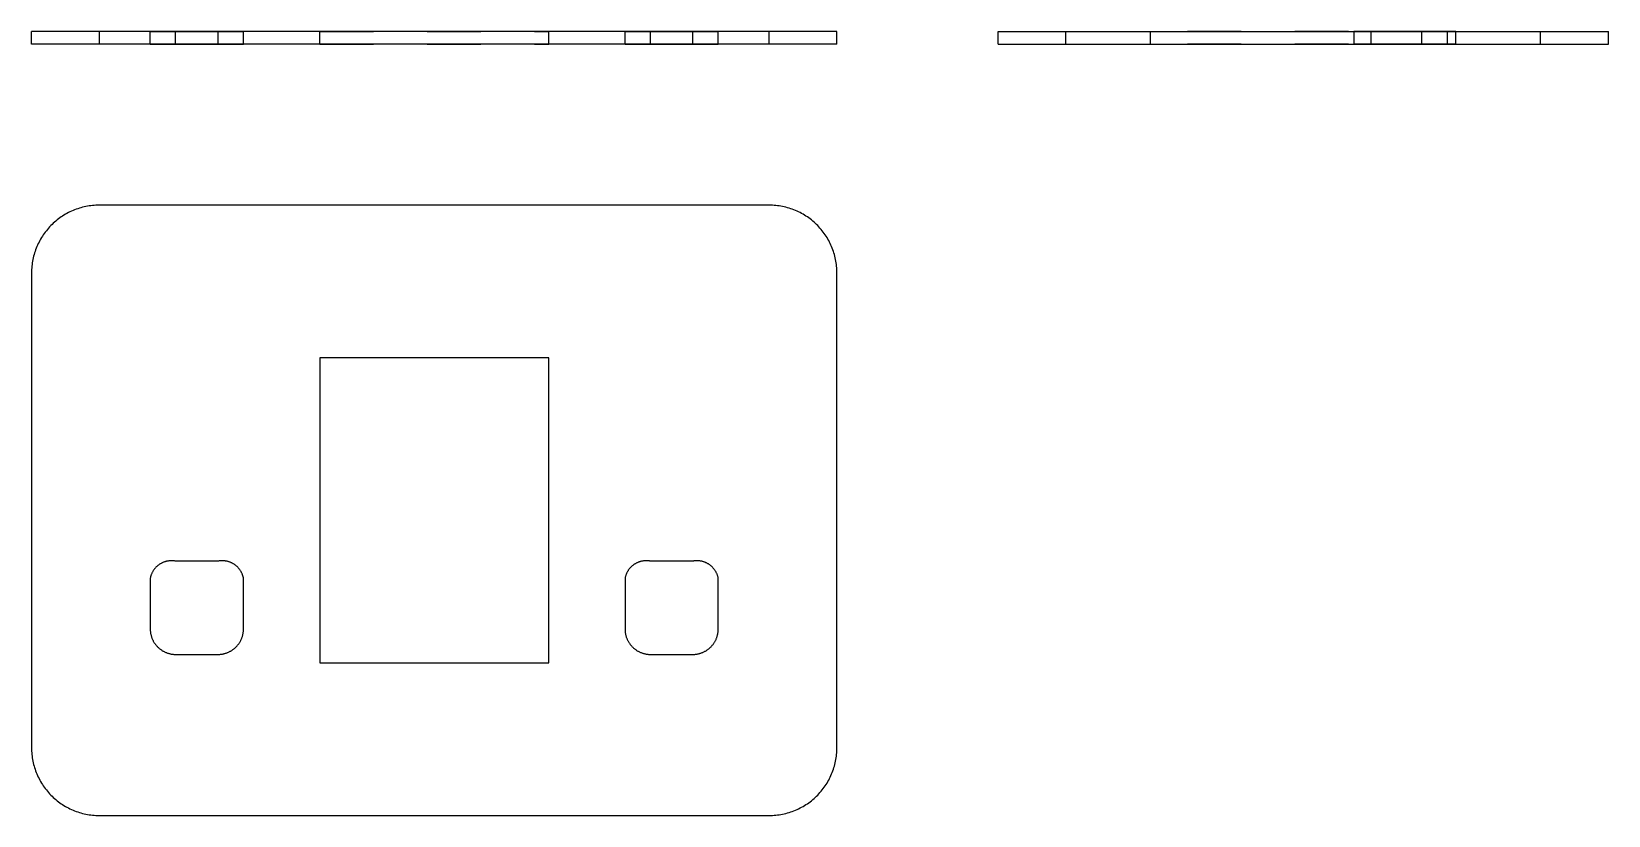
# Model space of a CAD drawing. Extents: x 0 to 2.94, y 0 to 1.46.
import ezdxf

# ---------------------------------------------------------------- set-up
doc = ezdxf.new("R2010")
doc.units = 0
doc.linetypes.add('HIDDEN', pattern=[0.075, 0.050025, -0.024975])
for name, color, linetype in [('FRONT', 7, 'CONTINUOUS'), ('FRONT_HID', 7, 'HIDDEN'), ('LEFT', 7, 'CONTINUOUS'), ('LEFT_HID', 7, 'HIDDEN'), ('TOP', 7, 'CONTINUOUS')]:
    doc.layers.add(name, color=color, linetype=linetype)

msp = doc.modelspace()

# ---------------------------------------------------------------- linework, layer by layer
at = {"layer": 'FRONT'}
for p, q in [((0, 1.436842), (0, 1.46028)), ((0.126316, 1.46028), (0, 1.46028)), ((1.373684, 1.46028), (0.126316, 1.46028)), ((0.126316, 1.436842), (0.126316, 1.46028)), ((1.5, 1.46028), (1.373684, 1.46028)), ((1.373684, 1.436842), (1.373684, 1.46028)), ((1.5, 1.436842), (1.5, 1.46028)), ((0.126316, 1.436842), (0, 1.436842)), ((1.373684, 1.436842), (0.126316, 1.436842)), ((1.5, 1.436842), (1.373684, 1.436842))]:
    msp.add_line(p, q, dxfattribs=at)
at = {"layer": 'FRONT_HID', "linetype": 'HIDDEN'}
for p, q in [((0.221053, 1.46028), (0.268421, 1.46028)), ((0.221053, 1.436842), (0.221053, 1.46028)), ((0.221053, 1.436842), (0.221053, 1.46028)), ((0.268421, 1.46028), (0.221053, 1.46028)), ((0.268421, 1.46028), (0.347368, 1.46028)), ((0.347368, 1.46028), (0.268421, 1.46028)), ((0.268421, 1.436842), (0.268421, 1.46028)), ((0.268421, 1.436842), (0.268421, 1.46028)), ((0.347368, 1.46028), (0.394737, 1.46028)), ((0.347368, 1.436842), (0.347368, 1.46028)), ((0.394737, 1.46028), (0.347368, 1.46028)), ((0.347368, 1.436842), (0.347368, 1.46028)), ((0.394737, 1.436842), (0.394737, 1.46028)), ((0.394737, 1.436842), (0.394737, 1.46028)), ((0.536842, 1.436842), (0.536842, 1.46028)), ((0.536842, 1.46028), (0.963158, 1.46028)), ((0.963158, 1.46028), (0.536842, 1.46028)), ((0.536842, 1.436842), (0.536842, 1.46028)), ((0.963158, 1.436842), (0.963158, 1.46028)), ((0.963158, 1.436842), (0.963158, 1.46028)), ((1.105263, 1.46028), (1.152632, 1.46028)), ((1.105263, 1.436842), (1.105263, 1.46028)), ((1.105263, 1.436842), (1.105263, 1.46028)), ((1.152632, 1.46028), (1.105263, 1.46028)), ((1.152632, 1.46028), (1.231579, 1.46028)), ((1.231579, 1.46028), (1.152632, 1.46028)), ((1.152632, 1.436842), (1.152632, 1.46028)), ((1.152632, 1.436842), (1.152632, 1.46028)), ((1.231579, 1.46028), (1.278947, 1.46028)), ((1.231579, 1.436842), (1.231579, 1.46028)), ((1.278947, 1.46028), (1.231579, 1.46028)), ((1.231579, 1.436842), (1.231579, 1.46028)), ((1.278947, 1.436842), (1.278947, 1.46028)), ((1.278947, 1.436842), (1.278947, 1.46028)), ((0.221053, 1.436842), (0.268421, 1.436842)), ((0.268421, 1.436842), (0.221053, 1.436842)), ((0.268421, 1.436842), (0.347368, 1.436842)), ((0.347368, 1.436842), (0.268421, 1.436842)), ((0.347368, 1.436842), (0.394737, 1.436842)), ((0.394737, 1.436842), (0.347368, 1.436842)), ((0.536842, 1.436842), (0.963158, 1.436842)), ((0.963158, 1.436842), (0.536842, 1.436842)), ((1.105263, 1.436842), (1.152632, 1.436842)), ((1.152632, 1.436842), (1.105263, 1.436842)), ((1.152632, 1.436842), (1.231579, 1.436842)), ((1.231579, 1.436842), (1.152632, 1.436842)), ((1.231579, 1.436842), (1.278947, 1.436842)), ((1.278947, 1.436842), (1.231579, 1.436842))]:
    msp.add_line(p, q, dxfattribs=at)
at = {"layer": 'LEFT'}
for p, q in [((1.8, 1.436842), (1.8, 1.46028)), ((1.8, 1.46028), (1.926316, 1.46028)), ((1.926316, 1.46028), (2.810526, 1.46028)), ((1.926316, 1.436842), (1.926316, 1.46028)), ((2.810526, 1.46028), (2.936842, 1.46028)), ((2.810526, 1.436842), (2.810526, 1.46028)), ((2.936842, 1.436842), (2.936842, 1.46028)), ((1.8, 1.436842), (1.926316, 1.436842)), ((1.926316, 1.436842), (2.810526, 1.436842)), ((2.810526, 1.436842), (2.936842, 1.436842))]:
    msp.add_line(p, q, dxfattribs=at)
at = {"layer": 'LEFT_HID', "linetype": 'HIDDEN'}
for p, q in [((2.652632, 1.46028), (2.084211, 1.46028)), ((2.084211, 1.436842), (2.084211, 1.46028)), ((2.084211, 1.436842), (2.084211, 1.46028)), ((2.084211, 1.46028), (2.652632, 1.46028)), ((2.494737, 1.46028), (2.462376, 1.46028)), ((2.462376, 1.46028), (2.463158, 1.46028)), ((2.463158, 1.46028), (2.462376, 1.46028)), ((2.462376, 1.46028), (2.494737, 1.46028)), ((2.494737, 1.46028), (2.462376, 1.46028)), ((2.462376, 1.46028), (2.463158, 1.46028)), ((2.463158, 1.46028), (2.462376, 1.46028)), ((2.462376, 1.46028), (2.494737, 1.46028)), ((2.462376, 1.46028), (2.462376, 1.436842)), ((2.462376, 1.46028), (2.462376, 1.436842)), ((2.462376, 1.46028), (2.462376, 1.436842)), ((2.462376, 1.46028), (2.462376, 1.436842)), ((2.463158, 1.436842), (2.463158, 1.46028)), ((2.463158, 1.436842), (2.463158, 1.46028)), ((2.463158, 1.436842), (2.463158, 1.46028)), ((2.463158, 1.436842), (2.463158, 1.46028)), ((2.589474, 1.46028), (2.494737, 1.46028)), ((2.494737, 1.436842), (2.494737, 1.46028)), ((2.494737, 1.436842), (2.494737, 1.46028)), ((2.494737, 1.46028), (2.589474, 1.46028)), ((2.589474, 1.46028), (2.494737, 1.46028)), ((2.494737, 1.436842), (2.494737, 1.46028)), ((2.494737, 1.436842), (2.494737, 1.46028)), ((2.494737, 1.46028), (2.589474, 1.46028)), ((2.589474, 1.46028), (2.636842, 1.46028)), ((2.636842, 1.46028), (2.589474, 1.46028)), ((2.589474, 1.46028), (2.636842, 1.46028)), ((2.636842, 1.46028), (2.589474, 1.46028)), ((2.589474, 1.436842), (2.589474, 1.46028)), ((2.589474, 1.436842), (2.589474, 1.46028)), ((2.589474, 1.436842), (2.589474, 1.46028)), ((2.589474, 1.436842), (2.589474, 1.46028)), ((2.636842, 1.436842), (2.636842, 1.46028)), ((2.636842, 1.436842), (2.636842, 1.46028)), ((2.636842, 1.436842), (2.636842, 1.46028)), ((2.636842, 1.436842), (2.636842, 1.46028)), ((2.652632, 1.436842), (2.652632, 1.46028)), ((2.652632, 1.436842), (2.652632, 1.46028)), ((2.652632, 1.436842), (2.084211, 1.436842)), ((2.084211, 1.436842), (2.652632, 1.436842)), ((2.494737, 1.436842), (2.462376, 1.436842)), ((2.462376, 1.436842), (2.463158, 1.436842)), ((2.463158, 1.436842), (2.462376, 1.436842)), ((2.462376, 1.436842), (2.494737, 1.436842)), ((2.494737, 1.436842), (2.462376, 1.436842)), ((2.462376, 1.436842), (2.463158, 1.436842)), ((2.463158, 1.436842), (2.462376, 1.436842)), ((2.462376, 1.436842), (2.494737, 1.436842)), ((2.589474, 1.436842), (2.494737, 1.436842)), ((2.494737, 1.436842), (2.589474, 1.436842)), ((2.589474, 1.436842), (2.494737, 1.436842)), ((2.494737, 1.436842), (2.589474, 1.436842)), ((2.589474, 1.436842), (2.636842, 1.436842)), ((2.636842, 1.436842), (2.589474, 1.436842)), ((2.589474, 1.436842), (2.636842, 1.436842)), ((2.636842, 1.436842), (2.589474, 1.436842))]:
    msp.add_line(p, q, dxfattribs=at)
at = {"layer": 'TOP'}
for p, q in [((0.057784, 1.116635), (0.05516, 1.114893)), ((0.06045, 1.11831), (0.057784, 1.116635)), ((0.063158, 1.119919), (0.06045, 1.11831)), ((0.065905, 1.12146), (0.063158, 1.119919)), ((0.068689, 1.122931), (0.065905, 1.12146)), ((0.071509, 1.124333), (0.068689, 1.122931)), ((0.074364, 1.125664), (0.071509, 1.124333)), ((0.07725, 1.126923), (0.074364, 1.125664)), ((0.080167, 1.12811), (0.07725, 1.126923)), ((0.083113, 1.129224), (0.080167, 1.12811)), ((0.086086, 1.130265), (0.083113, 1.129224)), ((0.089084, 1.13123), (0.086086, 1.130265)), ((0.092104, 1.132121), (0.089084, 1.13123)), ((0.095146, 1.132936), (0.092104, 1.132121)), ((0.098208, 1.133675), (0.095146, 1.132936)), ((0.101287, 1.134338), (0.098208, 1.133675)), ((0.104381, 1.134923), (0.101287, 1.134338)), ((0.107489, 1.135431), (0.104381, 1.134923)), ((0.110609, 1.135862), (0.107489, 1.135431)), ((0.113739, 1.136214), (0.110609, 1.135862)), ((0.116876, 1.136489), (0.113739, 1.136214)), ((0.120019, 1.136685), (0.116876, 1.136489)), ((0.123167, 1.136803), (0.120019, 1.136685)), ((0.126316, 1.136842), (0.123167, 1.136803)), ((1.373684, 1.136842), (0.126316, 1.136842)), ((1.376833, 1.136803), (1.373684, 1.136842)), ((1.379981, 1.136685), (1.376833, 1.136803)), ((1.383124, 1.136489), (1.379981, 1.136685)), ((1.386261, 1.136214), (1.383124, 1.136489)), ((1.389391, 1.135862), (1.386261, 1.136214)), ((1.392511, 1.135431), (1.389391, 1.135862)), ((1.395619, 1.134923), (1.392511, 1.135431)), ((1.398713, 1.134338), (1.395619, 1.134923)), ((1.401792, 1.133675), (1.398713, 1.134338)), ((1.404854, 1.132936), (1.401792, 1.133675)), ((1.407896, 1.132121), (1.404854, 1.132936)), ((1.410916, 1.13123), (1.407896, 1.132121)), ((1.413914, 1.130265), (1.410916, 1.13123)), ((1.416887, 1.129224), (1.413914, 1.130265)), ((1.419833, 1.12811), (1.416887, 1.129224)), ((1.42275, 1.126923), (1.419833, 1.12811)), ((1.425636, 1.125664), (1.42275, 1.126923)), ((1.428491, 1.124333), (1.425636, 1.125664)), ((1.431311, 1.122931), (1.428491, 1.124333)), ((1.434095, 1.12146), (1.431311, 1.122931)), ((1.436842, 1.119919), (1.434095, 1.12146)), ((1.43955, 1.11831), (1.436842, 1.119919)), ((1.442216, 1.116635), (1.43955, 1.11831)), ((1.44484, 1.114893), (1.442216, 1.116635)), ((0.025625, 1.086796), (0.023755, 1.084262)), ((0.027558, 1.089283), (0.025625, 1.086796)), ((0.029552, 1.091721), (0.027558, 1.089283)), ((0.031607, 1.094108), (0.029552, 1.091721)), ((0.03372, 1.096443), (0.031607, 1.094108)), ((0.035891, 1.098725), (0.03372, 1.096443)), ((0.038117, 1.100952), (0.035891, 1.098725)), ((0.040399, 1.103122), (0.038117, 1.100952)), ((0.042734, 1.105236), (0.040399, 1.103122)), ((0.045122, 1.10729), (0.042734, 1.105236)), ((0.047559, 1.109284), (0.045122, 1.10729)), ((0.050046, 1.111217), (0.047559, 1.109284)), ((0.05258, 1.113087), (0.050046, 1.111217)), ((0.05516, 1.114893), (0.05258, 1.113087)), ((1.44742, 1.113087), (1.44484, 1.114893)), ((1.449954, 1.111217), (1.44742, 1.113087)), ((1.452441, 1.109284), (1.449954, 1.111217)), ((1.454878, 1.10729), (1.452441, 1.109284)), ((1.457266, 1.105236), (1.454878, 1.10729)), ((1.459601, 1.103122), (1.457266, 1.105236)), ((1.461883, 1.100952), (1.459601, 1.103122)), ((1.464109, 1.098725), (1.461883, 1.100952)), ((1.46628, 1.096443), (1.464109, 1.098725)), ((1.468393, 1.094108), (1.46628, 1.096443)), ((1.470448, 1.091721), (1.468393, 1.094108)), ((1.472442, 1.089283), (1.470448, 1.091721)), ((1.474375, 1.086796), (1.472442, 1.089283)), ((1.476245, 1.084262), (1.474375, 1.086796)), ((0.009919, 1.059592), (0.008732, 1.056675)), ((0.011178, 1.062478), (0.009919, 1.059592)), ((0.012509, 1.065333), (0.011178, 1.062478)), ((0.013911, 1.068153), (0.012509, 1.065333)), ((0.015383, 1.070937), (0.013911, 1.068153)), ((0.016923, 1.073684), (0.015383, 1.070937)), ((0.018532, 1.076392), (0.016923, 1.073684)), ((0.020207, 1.079058), (0.018532, 1.076392)), ((0.021949, 1.081683), (0.020207, 1.079058)), ((0.023755, 1.084262), (0.021949, 1.081683)), ((1.478051, 1.081683), (1.476245, 1.084262)), ((1.479793, 1.079058), (1.478051, 1.081683)), ((1.481468, 1.076392), (1.479793, 1.079058)), ((1.483077, 1.073684), (1.481468, 1.076392)), ((1.484617, 1.070937), (1.483077, 1.073684)), ((1.486089, 1.068153), (1.484617, 1.070937)), ((1.487491, 1.065333), (1.486089, 1.068153)), ((1.488822, 1.062478), (1.487491, 1.065333)), ((1.490081, 1.059592), (1.488822, 1.062478)), ((1.491268, 1.056675), (1.490081, 1.059592)), ((0.001411, 1.029353), (0.00098, 1.026233)), ((0.001919, 1.032461), (0.001411, 1.029353)), ((0.002505, 1.035555), (0.001919, 1.032461)), ((0.003167, 1.038634), (0.002505, 1.035555)), ((0.003906, 1.041696), (0.003167, 1.038634)), ((0.004721, 1.044738), (0.003906, 1.041696)), ((0.005612, 1.047759), (0.004721, 1.044738)), ((0.006578, 1.050756), (0.005612, 1.047759)), ((0.007618, 1.053729), (0.006578, 1.050756)), ((0.008732, 1.056675), (0.007618, 1.053729)), ((1.492382, 1.053729), (1.491268, 1.056675)), ((1.493422, 1.050756), (1.492382, 1.053729)), ((1.494388, 1.047759), (1.493422, 1.050756)), ((1.495279, 1.044738), (1.494388, 1.047759)), ((1.496094, 1.041696), (1.495279, 1.044738)), ((1.496833, 1.038634), (1.496094, 1.041696)), ((1.497495, 1.035555), (1.496833, 1.038634)), ((1.498081, 1.032461), (1.497495, 1.035555)), ((1.498589, 1.029353), (1.498081, 1.032461)), ((1.49902, 1.026233), (1.498589, 1.029353)), ((0.000039, 1.013675), (0, 1.010526)), ((0, 1.010526), (0, 0.126316)), ((0.000157, 1.016823), (0.000039, 1.013675)), ((0.000353, 1.019966), (0.000157, 1.016823)), ((0.000628, 1.023103), (0.000353, 1.019966)), ((0.00098, 1.026233), (0.000628, 1.023103)), ((1.499372, 1.023103), (1.49902, 1.026233)), ((1.499647, 1.019966), (1.499372, 1.023103)), ((1.499843, 1.016823), (1.499647, 1.019966)), ((1.499961, 1.013675), (1.499843, 1.016823)), ((1.5, 1.010526), (1.499961, 1.013675)), ((1.5, 0.126316), (1.5, 1.010526)), ((0.963158, 0.852632), (0.536842, 0.852632)), ((0.536842, 0.852632), (0.536842, 0.284211)), ((0.963158, 0.284211), (0.963158, 0.852632)), ((0.242087, 0.469995), (0.241201, 0.469524)), ((0.242985, 0.470443), (0.242087, 0.469995)), ((0.243894, 0.470869), (0.242985, 0.470443)), ((0.244813, 0.471272), (0.243894, 0.470869)), ((0.245742, 0.471653), (0.244813, 0.471272)), ((0.24668, 0.47201), (0.245742, 0.471653)), ((0.247627, 0.472343), (0.24668, 0.47201)), ((0.248581, 0.472653), (0.247627, 0.472343)), ((0.249543, 0.472939), (0.248581, 0.472653)), ((0.250512, 0.4732), (0.249543, 0.472939)), ((0.251487, 0.473438), (0.250512, 0.4732)), ((0.252468, 0.473651), (0.251487, 0.473438)), ((0.253454, 0.47384), (0.252468, 0.473651)), ((0.254444, 0.474004), (0.253454, 0.47384)), ((0.255438, 0.474143), (0.254444, 0.474004)), ((0.256435, 0.474258), (0.255438, 0.474143)), ((0.257435, 0.474347), (0.256435, 0.474258)), ((0.258437, 0.474412), (0.257435, 0.474347)), ((0.259439, 0.474451), (0.258437, 0.474412)), ((0.260443, 0.474466), (0.259439, 0.474451)), ((0.261447, 0.474455), (0.260443, 0.474466)), ((0.26245, 0.47442), (0.261447, 0.474455)), ((0.263451, 0.47436), (0.26245, 0.47442)), ((0.264452, 0.474274), (0.263451, 0.47436)), ((0.265449, 0.474164), (0.264452, 0.474274)), ((0.266444, 0.474029), (0.265449, 0.474164)), ((0.267434, 0.473869), (0.266444, 0.474029)), ((0.268421, 0.473684), (0.267434, 0.473869)), ((0.347368, 0.473684), (0.268421, 0.473684)), ((0.348355, 0.473869), (0.347368, 0.473684)), ((0.349346, 0.474029), (0.348355, 0.473869)), ((0.35034, 0.474164), (0.349346, 0.474029)), ((0.351338, 0.474274), (0.35034, 0.474164)), ((0.352338, 0.47436), (0.351338, 0.474274)), ((0.35334, 0.47442), (0.352338, 0.47436)), ((0.354343, 0.474455), (0.35334, 0.47442)), ((0.355347, 0.474466), (0.354343, 0.474455)), ((0.35635, 0.474451), (0.355347, 0.474466)), ((0.357353, 0.474412), (0.35635, 0.474451)), ((0.358355, 0.474347), (0.357353, 0.474412)), ((0.359354, 0.474258), (0.358355, 0.474347)), ((0.360351, 0.474143), (0.359354, 0.474258)), ((0.361345, 0.474004), (0.360351, 0.474143)), ((0.362336, 0.47384), (0.361345, 0.474004)), ((0.363321, 0.473651), (0.362336, 0.47384)), ((0.364302, 0.473438), (0.363321, 0.473651)), ((0.365277, 0.4732), (0.364302, 0.473438)), ((0.366246, 0.472939), (0.365277, 0.4732)), ((0.367208, 0.472653), (0.366246, 0.472939)), ((0.368163, 0.472343), (0.367208, 0.472653)), ((0.36911, 0.47201), (0.368163, 0.472343)), ((0.370048, 0.471653), (0.36911, 0.47201)), ((0.370977, 0.471272), (0.370048, 0.471653)), ((0.371896, 0.470869), (0.370977, 0.471272)), ((0.372804, 0.470443), (0.371896, 0.470869)), ((0.373702, 0.469995), (0.372804, 0.470443)), ((0.374589, 0.469524), (0.373702, 0.469995)), ((1.126298, 0.469995), (1.125411, 0.469524)), ((1.127196, 0.470443), (1.126298, 0.469995)), ((1.128104, 0.470869), (1.127196, 0.470443)), ((1.129023, 0.471272), (1.128104, 0.470869)), ((1.129952, 0.471653), (1.129023, 0.471272)), ((1.13089, 0.47201), (1.129952, 0.471653)), ((1.131837, 0.472343), (1.13089, 0.47201)), ((1.132792, 0.472653), (1.131837, 0.472343)), ((1.133754, 0.472939), (1.132792, 0.472653)), ((1.134723, 0.4732), (1.133754, 0.472939)), ((1.135698, 0.473438), (1.134723, 0.4732)), ((1.136679, 0.473651), (1.135698, 0.473438)), ((1.137664, 0.47384), (1.136679, 0.473651)), ((1.138655, 0.474004), (1.137664, 0.47384)), ((1.139649, 0.474143), (1.138655, 0.474004)), ((1.140646, 0.474258), (1.139649, 0.474143)), ((1.141645, 0.474347), (1.140646, 0.474258)), ((1.142647, 0.474412), (1.141645, 0.474347)), ((1.14365, 0.474451), (1.142647, 0.474412)), ((1.144653, 0.474466), (1.14365, 0.474451)), ((1.145657, 0.474455), (1.144653, 0.474466)), ((1.14666, 0.47442), (1.145657, 0.474455)), ((1.147662, 0.47436), (1.14666, 0.47442)), ((1.148662, 0.474274), (1.147662, 0.47436)), ((1.14966, 0.474164), (1.148662, 0.474274)), ((1.150654, 0.474029), (1.14966, 0.474164)), ((1.151645, 0.473869), (1.150654, 0.474029)), ((1.152632, 0.473684), (1.151645, 0.473869)), ((1.231579, 0.473684), (1.152632, 0.473684)), ((1.232566, 0.473869), (1.231579, 0.473684)), ((1.233556, 0.474029), (1.232566, 0.473869)), ((1.234551, 0.474164), (1.233556, 0.474029)), ((1.235548, 0.474274), (1.234551, 0.474164)), ((1.236549, 0.47436), (1.235548, 0.474274)), ((1.23755, 0.47442), (1.236549, 0.47436)), ((1.238553, 0.474455), (1.23755, 0.47442)), ((1.239557, 0.474466), (1.238553, 0.474455)), ((1.240561, 0.474451), (1.239557, 0.474466)), ((1.241563, 0.474412), (1.240561, 0.474451)), ((1.242565, 0.474347), (1.241563, 0.474412)), ((1.243565, 0.474258), (1.242565, 0.474347)), ((1.244562, 0.474143), (1.243565, 0.474258)), ((1.245556, 0.474004), (1.244562, 0.474143)), ((1.246546, 0.47384), (1.245556, 0.474004)), ((1.247532, 0.473651), (1.246546, 0.47384)), ((1.248513, 0.473438), (1.247532, 0.473651)), ((1.249488, 0.4732), (1.248513, 0.473438)), ((1.250457, 0.472939), (1.249488, 0.4732)), ((1.251419, 0.472653), (1.250457, 0.472939)), ((1.252373, 0.472343), (1.251419, 0.472653)), ((1.25332, 0.47201), (1.252373, 0.472343)), ((1.254258, 0.471653), (1.25332, 0.47201)), ((1.255187, 0.471272), (1.254258, 0.471653)), ((1.256106, 0.470869), (1.255187, 0.471272)), ((1.257015, 0.470443), (1.256106, 0.470869)), ((1.257913, 0.469995), (1.257015, 0.470443)), ((1.258799, 0.469524), (1.257913, 0.469995)), ((0.221262, 0.443087), (0.221053, 0.442105)), ((0.221053, 0.442105), (0.221053, 0.347368)), ((0.221495, 0.444063), (0.221262, 0.443087)), ((0.221753, 0.445033), (0.221495, 0.444063)), ((0.222035, 0.445996), (0.221753, 0.445033)), ((0.222341, 0.446952), (0.222035, 0.445996)), ((0.22267, 0.4479), (0.222341, 0.446952)), ((0.223023, 0.44884), (0.22267, 0.4479)), ((0.2234, 0.44977), (0.223023, 0.44884)), ((0.223799, 0.450691), (0.2234, 0.44977)), ((0.224221, 0.451602), (0.223799, 0.450691)), ((0.224666, 0.452501), (0.224221, 0.451602)), ((0.225133, 0.45339), (0.224666, 0.452501)), ((0.225622, 0.454266), (0.225133, 0.45339)), ((0.226133, 0.45513), (0.225622, 0.454266)), ((0.226666, 0.455981), (0.226133, 0.45513)), ((0.227219, 0.456818), (0.226666, 0.455981)), ((0.227793, 0.457642), (0.227219, 0.456818)), ((0.228387, 0.45845), (0.227793, 0.457642)), ((0.229001, 0.459244), (0.228387, 0.45845)), ((0.229635, 0.460022), (0.229001, 0.459244)), ((0.230288, 0.460784), (0.229635, 0.460022)), ((0.23096, 0.46153), (0.230288, 0.460784)), ((0.231651, 0.462259), (0.23096, 0.46153)), ((0.232359, 0.46297), (0.231651, 0.462259)), ((0.233085, 0.463663), (0.232359, 0.46297)), ((0.233827, 0.464338), (0.233085, 0.463663)), ((0.234587, 0.464994), (0.233827, 0.464338)), ((0.235362, 0.465631), (0.234587, 0.464994)), ((0.236154, 0.466249), (0.235362, 0.465631)), ((0.23696, 0.466847), (0.236154, 0.466249)), ((0.237781, 0.467424), (0.23696, 0.466847)), ((0.238616, 0.467981), (0.237781, 0.467424)), ((0.239465, 0.468517), (0.238616, 0.467981)), ((0.240326, 0.469031), (0.239465, 0.468517)), ((0.241201, 0.469524), (0.240326, 0.469031)), ((0.375463, 0.469031), (0.374589, 0.469524)), ((0.376325, 0.468517), (0.375463, 0.469031)), ((0.377174, 0.467981), (0.376325, 0.468517)), ((0.378009, 0.467424), (0.377174, 0.467981)), ((0.37883, 0.466847), (0.378009, 0.467424)), ((0.379636, 0.466249), (0.37883, 0.466847)), ((0.380427, 0.465631), (0.379636, 0.466249)), ((0.381203, 0.464994), (0.380427, 0.465631)), ((0.381962, 0.464338), (0.381203, 0.464994)), ((0.382705, 0.463663), (0.381962, 0.464338)), ((0.383431, 0.46297), (0.382705, 0.463663)), ((0.384139, 0.462259), (0.383431, 0.46297)), ((0.384829, 0.46153), (0.384139, 0.462259)), ((0.385501, 0.460784), (0.384829, 0.46153)), ((0.386154, 0.460022), (0.385501, 0.460784)), ((0.386788, 0.459244), (0.386154, 0.460022)), ((0.387402, 0.45845), (0.386788, 0.459244)), ((0.387997, 0.457642), (0.387402, 0.45845)), ((0.388571, 0.456818), (0.387997, 0.457642)), ((0.389124, 0.455981), (0.388571, 0.456818)), ((0.389656, 0.45513), (0.389124, 0.455981)), ((0.390167, 0.454266), (0.389656, 0.45513)), ((0.390656, 0.45339), (0.390167, 0.454266)), ((0.391123, 0.452501), (0.390656, 0.45339)), ((0.391568, 0.451602), (0.391123, 0.452501)), ((0.39199, 0.450691), (0.391568, 0.451602)), ((0.39239, 0.44977), (0.39199, 0.450691)), ((0.392766, 0.44884), (0.39239, 0.44977)), ((0.393119, 0.4479), (0.392766, 0.44884)), ((0.393449, 0.446952), (0.393119, 0.4479)), ((0.393755, 0.445996), (0.393449, 0.446952)), ((0.394036, 0.445033), (0.393755, 0.445996)), ((0.394294, 0.444063), (0.394036, 0.445033)), ((0.394528, 0.443087), (0.394294, 0.444063)), ((0.394737, 0.442105), (0.394528, 0.443087)), ((0.394737, 0.347368), (0.394737, 0.442105)), ((1.105472, 0.443087), (1.105263, 0.442105)), ((1.105263, 0.442105), (1.105263, 0.347368)), ((1.105706, 0.444063), (1.105472, 0.443087)), ((1.105964, 0.445033), (1.105706, 0.444063)), ((1.106245, 0.445996), (1.105964, 0.445033)), ((1.106551, 0.446952), (1.106245, 0.445996)), ((1.106881, 0.4479), (1.106551, 0.446952)), ((1.107234, 0.44884), (1.106881, 0.4479)), ((1.10761, 0.44977), (1.107234, 0.44884)), ((1.10801, 0.450691), (1.10761, 0.44977)), ((1.108432, 0.451602), (1.10801, 0.450691)), ((1.108877, 0.452501), (1.108432, 0.451602)), ((1.109344, 0.45339), (1.108877, 0.452501)), ((1.109833, 0.454266), (1.109344, 0.45339)), ((1.110344, 0.45513), (1.109833, 0.454266)), ((1.110876, 0.455981), (1.110344, 0.45513)), ((1.111429, 0.456818), (1.110876, 0.455981)), ((1.112003, 0.457642), (1.111429, 0.456818)), ((1.112598, 0.45845), (1.112003, 0.457642)), ((1.113212, 0.459244), (1.112598, 0.45845)), ((1.113846, 0.460022), (1.113212, 0.459244)), ((1.114499, 0.460784), (1.113846, 0.460022)), ((1.115171, 0.46153), (1.114499, 0.460784)), ((1.115861, 0.462259), (1.115171, 0.46153)), ((1.116569, 0.46297), (1.115861, 0.462259)), ((1.117295, 0.463663), (1.116569, 0.46297)), ((1.118038, 0.464338), (1.117295, 0.463663)), ((1.118797, 0.464994), (1.118038, 0.464338)), ((1.119573, 0.465631), (1.118797, 0.464994)), ((1.120364, 0.466249), (1.119573, 0.465631)), ((1.12117, 0.466847), (1.120364, 0.466249)), ((1.121991, 0.467424), (1.12117, 0.466847)), ((1.122826, 0.467981), (1.121991, 0.467424)), ((1.123675, 0.468517), (1.122826, 0.467981)), ((1.124537, 0.469031), (1.123675, 0.468517)), ((1.125411, 0.469524), (1.124537, 0.469031)), ((1.259674, 0.469031), (1.258799, 0.469524)), ((1.260535, 0.468517), (1.259674, 0.469031)), ((1.261384, 0.467981), (1.260535, 0.468517)), ((1.262219, 0.467424), (1.261384, 0.467981)), ((1.26304, 0.466847), (1.262219, 0.467424)), ((1.263846, 0.466249), (1.26304, 0.466847)), ((1.264638, 0.465631), (1.263846, 0.466249)), ((1.265413, 0.464994), (1.264638, 0.465631)), ((1.266173, 0.464338), (1.265413, 0.464994)), ((1.266915, 0.463663), (1.266173, 0.464338)), ((1.267641, 0.46297), (1.266915, 0.463663)), ((1.268349, 0.462259), (1.267641, 0.46297)), ((1.26904, 0.46153), (1.268349, 0.462259)), ((1.269712, 0.460784), (1.26904, 0.46153)), ((1.270365, 0.460022), (1.269712, 0.460784)), ((1.270999, 0.459244), (1.270365, 0.460022)), ((1.271613, 0.45845), (1.270999, 0.459244)), ((1.272207, 0.457642), (1.271613, 0.45845)), ((1.272781, 0.456818), (1.272207, 0.457642)), ((1.273334, 0.455981), (1.272781, 0.456818)), ((1.273867, 0.45513), (1.273334, 0.455981)), ((1.274378, 0.454266), (1.273867, 0.45513)), ((1.274867, 0.45339), (1.274378, 0.454266)), ((1.275334, 0.452501), (1.274867, 0.45339)), ((1.275779, 0.451602), (1.275334, 0.452501)), ((1.276201, 0.450691), (1.275779, 0.451602)), ((1.2766, 0.44977), (1.276201, 0.450691)), ((1.276977, 0.44884), (1.2766, 0.44977)), ((1.27733, 0.4479), (1.276977, 0.44884)), ((1.277659, 0.446952), (1.27733, 0.4479)), ((1.277965, 0.445996), (1.277659, 0.446952)), ((1.278247, 0.445033), (1.277965, 0.445996)), ((1.278505, 0.444063), (1.278247, 0.445033)), ((1.278738, 0.443087), (1.278505, 0.444063)), ((1.278947, 0.442105), (1.278738, 0.443087)), ((1.278947, 0.347368), (1.278947, 0.442105)), ((0.221053, 0.347368), (0.221067, 0.346187)), ((0.221067, 0.346187), (0.221112, 0.345007)), ((0.221112, 0.345007), (0.221185, 0.343829)), ((0.221185, 0.343829), (0.221288, 0.342652)), ((0.221288, 0.342652), (0.22142, 0.341478)), ((0.22142, 0.341478), (0.221582, 0.340309)), ((0.221582, 0.340309), (0.221772, 0.339143)), ((0.221772, 0.339143), (0.221992, 0.337983)), ((0.221992, 0.337983), (0.22224, 0.336828)), ((0.22224, 0.336828), (0.222517, 0.33568)), ((0.222517, 0.33568), (0.222823, 0.334539)), ((0.222823, 0.334539), (0.223157, 0.333406)), ((0.223157, 0.333406), (0.223519, 0.332282)), ((0.223519, 0.332282), (0.223909, 0.331167)), ((0.223909, 0.331167), (0.224327, 0.330063)), ((0.224327, 0.330063), (0.224772, 0.328969)), ((0.224772, 0.328969), (0.225244, 0.327886)), ((0.225244, 0.327886), (0.225744, 0.326816)), ((0.225744, 0.326816), (0.226269, 0.325758)), ((0.226269, 0.325758), (0.226821, 0.324714)), ((0.226821, 0.324714), (0.227399, 0.323684)), ((0.227399, 0.323684), (0.228002, 0.322669)), ((0.387787, 0.322669), (0.388391, 0.323684)), ((0.388391, 0.323684), (0.388968, 0.324714)), ((0.388968, 0.324714), (0.38952, 0.325758)), ((0.38952, 0.325758), (0.390046, 0.326816)), ((0.390046, 0.326816), (0.390545, 0.327886)), ((0.390545, 0.327886), (0.391017, 0.328969)), ((0.391017, 0.328969), (0.391462, 0.330063)), ((0.391462, 0.330063), (0.39188, 0.331167)), ((0.39188, 0.331167), (0.39227, 0.332282)), ((0.39227, 0.332282), (0.392632, 0.333406)), ((0.392632, 0.333406), (0.392966, 0.334539)), ((0.392966, 0.334539), (0.393272, 0.33568)), ((0.393272, 0.33568), (0.393549, 0.336828)), ((0.393549, 0.336828), (0.393798, 0.337983)), ((0.393798, 0.337983), (0.394017, 0.339143)), ((0.394017, 0.339143), (0.394208, 0.340309)), ((0.394208, 0.340309), (0.394369, 0.341478)), ((0.394369, 0.341478), (0.394501, 0.342652)), ((0.394501, 0.342652), (0.394604, 0.343829)), ((0.394604, 0.343829), (0.394678, 0.345007)), ((0.394678, 0.345007), (0.394722, 0.346187)), ((0.394722, 0.346187), (0.394737, 0.347368)), ((1.105263, 0.347368), (1.105278, 0.346187)), ((1.105278, 0.346187), (1.105322, 0.345007)), ((1.105322, 0.345007), (1.105396, 0.343829)), ((1.105396, 0.343829), (1.105499, 0.342652)), ((1.105499, 0.342652), (1.105631, 0.341478)), ((1.105631, 0.341478), (1.105792, 0.340309)), ((1.105792, 0.340309), (1.105983, 0.339143)), ((1.105983, 0.339143), (1.106202, 0.337983)), ((1.106202, 0.337983), (1.106451, 0.336828)), ((1.106451, 0.336828), (1.106728, 0.33568)), ((1.106728, 0.33568), (1.107034, 0.334539)), ((1.107034, 0.334539), (1.107368, 0.333406)), ((1.107368, 0.333406), (1.10773, 0.332282)), ((1.10773, 0.332282), (1.10812, 0.331167)), ((1.10812, 0.331167), (1.108538, 0.330063)), ((1.108538, 0.330063), (1.108983, 0.328969)), ((1.108983, 0.328969), (1.109455, 0.327886)), ((1.109455, 0.327886), (1.109954, 0.326816)), ((1.109954, 0.326816), (1.11048, 0.325758)), ((1.11048, 0.325758), (1.111032, 0.324714)), ((1.111032, 0.324714), (1.111609, 0.323684)), ((1.111609, 0.323684), (1.112213, 0.322669)), ((1.271998, 0.322669), (1.272601, 0.323684)), ((1.272601, 0.323684), (1.273179, 0.324714)), ((1.273179, 0.324714), (1.273731, 0.325758)), ((1.273731, 0.325758), (1.274256, 0.326816)), ((1.274256, 0.326816), (1.274756, 0.327886)), ((1.274756, 0.327886), (1.275228, 0.328969)), ((1.275228, 0.328969), (1.275673, 0.330063)), ((1.275673, 0.330063), (1.276091, 0.331167)), ((1.276091, 0.331167), (1.276481, 0.332282)), ((1.276481, 0.332282), (1.276843, 0.333406)), ((1.276843, 0.333406), (1.277177, 0.334539)), ((1.277177, 0.334539), (1.277483, 0.33568)), ((1.277483, 0.33568), (1.27776, 0.336828)), ((1.27776, 0.336828), (1.278008, 0.337983)), ((1.278008, 0.337983), (1.278228, 0.339143)), ((1.278228, 0.339143), (1.278418, 0.340309)), ((1.278418, 0.340309), (1.27858, 0.341478)), ((1.27858, 0.341478), (1.278712, 0.342652)), ((1.278712, 0.342652), (1.278815, 0.343829)), ((1.278815, 0.343829), (1.278888, 0.345007)), ((1.278888, 0.345007), (1.278933, 0.346187)), ((1.278933, 0.346187), (1.278947, 0.347368)), ((0.228002, 0.322669), (0.22863, 0.321669)), ((0.22863, 0.321669), (0.229283, 0.320685)), ((0.229283, 0.320685), (0.229961, 0.319717)), ((0.229961, 0.319717), (0.230662, 0.318767)), ((0.230662, 0.318767), (0.231387, 0.317835)), ((0.231387, 0.317835), (0.232135, 0.316921)), ((0.232135, 0.316921), (0.232905, 0.316025)), ((0.232905, 0.316025), (0.233698, 0.31515)), ((0.233698, 0.31515), (0.234512, 0.314294)), ((0.234512, 0.314294), (0.235347, 0.313459)), ((0.235347, 0.313459), (0.236202, 0.312645)), ((0.236202, 0.312645), (0.237078, 0.311852)), ((0.237078, 0.311852), (0.237973, 0.311082)), ((0.237973, 0.311082), (0.238887, 0.310334)), ((0.238887, 0.310334), (0.23982, 0.30961)), ((0.23982, 0.30961), (0.24077, 0.308908)), ((0.24077, 0.308908), (0.241737, 0.308231)), ((0.241737, 0.308231), (0.242721, 0.307578)), ((0.242721, 0.307578), (0.243721, 0.306949)), ((0.243721, 0.306949), (0.244737, 0.306346)), ((0.244737, 0.306346), (0.245767, 0.305768)), ((0.245767, 0.305768), (0.246811, 0.305217)), ((0.246811, 0.305217), (0.247869, 0.304691)), ((0.247869, 0.304691), (0.248939, 0.304192)), ((0.248939, 0.304192), (0.250022, 0.30372)), ((0.250022, 0.30372), (0.251115, 0.303274)), ((0.251115, 0.303274), (0.25222, 0.302857)), ((0.25222, 0.302857), (0.253335, 0.302467)), ((0.253335, 0.302467), (0.254459, 0.302104)), ((0.254459, 0.302104), (0.255592, 0.30177)), ((0.255592, 0.30177), (0.256733, 0.301465)), ((0.256733, 0.301465), (0.257881, 0.301188)), ((0.257881, 0.301188), (0.259035, 0.300939)), ((0.259035, 0.300939), (0.260196, 0.30072)), ((0.260196, 0.30072), (0.261361, 0.300529)), ((0.261361, 0.300529), (0.262531, 0.300368)), ((0.262531, 0.300368), (0.263705, 0.300235)), ((0.263705, 0.300235), (0.264881, 0.300132)), ((0.264881, 0.300132), (0.26606, 0.300059)), ((0.26606, 0.300059), (0.26724, 0.300015)), ((0.26724, 0.300015), (0.268421, 0.3)), ((0.268421, 0.3), (0.347368, 0.3)), ((0.347368, 0.3), (0.348549, 0.300015)), ((0.348549, 0.300015), (0.34973, 0.300059)), ((0.34973, 0.300059), (0.350908, 0.300132)), ((0.350908, 0.300132), (0.352085, 0.300235)), ((0.352085, 0.300235), (0.353258, 0.300368)), ((0.353258, 0.300368), (0.354428, 0.300529)), ((0.354428, 0.300529), (0.355594, 0.30072)), ((0.355594, 0.30072), (0.356754, 0.300939)), ((0.356754, 0.300939), (0.357909, 0.301188)), ((0.357909, 0.301188), (0.359057, 0.301465)), ((0.359057, 0.301465), (0.360198, 0.30177)), ((0.360198, 0.30177), (0.361331, 0.302104)), ((0.361331, 0.302104), (0.362455, 0.302467)), ((0.362455, 0.302467), (0.363569, 0.302857)), ((0.363569, 0.302857), (0.364674, 0.303274)), ((0.364674, 0.303274), (0.365768, 0.30372)), ((0.365768, 0.30372), (0.36685, 0.304192)), ((0.36685, 0.304192), (0.367921, 0.304691)), ((0.367921, 0.304691), (0.368978, 0.305217)), ((0.368978, 0.305217), (0.370023, 0.305768)), ((0.370023, 0.305768), (0.371053, 0.306346)), ((0.371053, 0.306346), (0.372068, 0.306949)), ((0.372068, 0.306949), (0.373068, 0.307578)), ((0.373068, 0.307578), (0.374052, 0.308231)), ((0.374052, 0.308231), (0.375019, 0.308908)), ((0.375019, 0.308908), (0.37597, 0.30961)), ((0.37597, 0.30961), (0.376902, 0.310334)), ((0.376902, 0.310334), (0.377816, 0.311082)), ((0.377816, 0.311082), (0.378711, 0.311852)), ((0.378711, 0.311852), (0.379587, 0.312645)), ((0.379587, 0.312645), (0.380443, 0.313459)), ((0.380443, 0.313459), (0.381278, 0.314294)), ((0.381278, 0.314294), (0.382092, 0.31515)), ((0.382092, 0.31515), (0.382884, 0.316025)), ((0.382884, 0.316025), (0.383655, 0.316921)), ((0.383655, 0.316921), (0.384403, 0.317835)), ((0.384403, 0.317835), (0.385127, 0.318767)), ((0.385127, 0.318767), (0.385829, 0.319717)), ((0.385829, 0.319717), (0.386506, 0.320685)), ((0.386506, 0.320685), (0.387159, 0.321669)), ((0.387159, 0.321669), (0.387787, 0.322669)), ((1.112213, 0.322669), (1.112841, 0.321669)), ((1.112841, 0.321669), (1.113494, 0.320685)), ((1.113494, 0.320685), (1.114171, 0.319717)), ((1.114171, 0.319717), (1.114873, 0.318767)), ((1.114873, 0.318767), (1.115597, 0.317835)), ((1.115597, 0.317835), (1.116345, 0.316921)), ((1.116345, 0.316921), (1.117116, 0.316025)), ((1.117116, 0.316025), (1.117908, 0.31515)), ((1.117908, 0.31515), (1.118722, 0.314294)), ((1.118722, 0.314294), (1.119557, 0.313459)), ((1.119557, 0.313459), (1.120413, 0.312645)), ((1.120413, 0.312645), (1.121289, 0.311852)), ((1.121289, 0.311852), (1.122184, 0.311082)), ((1.122184, 0.311082), (1.123098, 0.310334)), ((1.123098, 0.310334), (1.12403, 0.30961)), ((1.12403, 0.30961), (1.124981, 0.308908)), ((1.124981, 0.308908), (1.125948, 0.308231)), ((1.125948, 0.308231), (1.126932, 0.307578)), ((1.126932, 0.307578), (1.127932, 0.306949)), ((1.127932, 0.306949), (1.128947, 0.306346)), ((1.128947, 0.306346), (1.129977, 0.305768)), ((1.129977, 0.305768), (1.131022, 0.305217)), ((1.131022, 0.305217), (1.132079, 0.304691)), ((1.132079, 0.304691), (1.13315, 0.304192)), ((1.13315, 0.304192), (1.134232, 0.30372)), ((1.134232, 0.30372), (1.135326, 0.303274)), ((1.135326, 0.303274), (1.136431, 0.302857)), ((1.136431, 0.302857), (1.137545, 0.302467)), ((1.137545, 0.302467), (1.138669, 0.302104)), ((1.138669, 0.302104), (1.139802, 0.30177)), ((1.139802, 0.30177), (1.140943, 0.301465)), ((1.140943, 0.301465), (1.142091, 0.301188)), ((1.142091, 0.301188), (1.143246, 0.300939)), ((1.143246, 0.300939), (1.144406, 0.30072)), ((1.144406, 0.30072), (1.145572, 0.300529)), ((1.145572, 0.300529), (1.146742, 0.300368)), ((1.146742, 0.300368), (1.147915, 0.300235)), ((1.147915, 0.300235), (1.149092, 0.300132)), ((1.149092, 0.300132), (1.15027, 0.300059)), ((1.15027, 0.300059), (1.151451, 0.300015)), ((1.151451, 0.300015), (1.152632, 0.3)), ((1.152632, 0.3), (1.231579, 0.3)), ((1.231579, 0.3), (1.23276, 0.300015)), ((1.23276, 0.300015), (1.23394, 0.300059)), ((1.23394, 0.300059), (1.235119, 0.300132)), ((1.235119, 0.300132), (1.236295, 0.300235)), ((1.236295, 0.300235), (1.237469, 0.300368)), ((1.237469, 0.300368), (1.238639, 0.300529)), ((1.238639, 0.300529), (1.239804, 0.30072)), ((1.239804, 0.30072), (1.240965, 0.300939)), ((1.240965, 0.300939), (1.242119, 0.301188)), ((1.242119, 0.301188), (1.243267, 0.301465)), ((1.243267, 0.301465), (1.244408, 0.30177)), ((1.244408, 0.30177), (1.245541, 0.302104)), ((1.245541, 0.302104), (1.246665, 0.302467)), ((1.246665, 0.302467), (1.24778, 0.302857)), ((1.24778, 0.302857), (1.248885, 0.303274)), ((1.248885, 0.303274), (1.249978, 0.30372)), ((1.249978, 0.30372), (1.251061, 0.304192)), ((1.251061, 0.304192), (1.252131, 0.304691)), ((1.252131, 0.304691), (1.253189, 0.305217)), ((1.253189, 0.305217), (1.254233, 0.305768)), ((1.254233, 0.305768), (1.255263, 0.306346)), ((1.255263, 0.306346), (1.256279, 0.306949)), ((1.256279, 0.306949), (1.257279, 0.307578)), ((1.257279, 0.307578), (1.258263, 0.308231)), ((1.258263, 0.308231), (1.25923, 0.308908)), ((1.25923, 0.308908), (1.26018, 0.30961)), ((1.26018, 0.30961), (1.261113, 0.310334)), ((1.261113, 0.310334), (1.262027, 0.311082)), ((1.262027, 0.311082), (1.262922, 0.311852)), ((1.262922, 0.311852), (1.263798, 0.312645)), ((1.263798, 0.312645), (1.264653, 0.313459)), ((1.264653, 0.313459), (1.265488, 0.314294)), ((1.265488, 0.314294), (1.266302, 0.31515)), ((1.266302, 0.31515), (1.267095, 0.316025)), ((1.267095, 0.316025), (1.267865, 0.316921)), ((1.267865, 0.316921), (1.268613, 0.317835)), ((1.268613, 0.317835), (1.269338, 0.318767)), ((1.269338, 0.318767), (1.270039, 0.319717)), ((1.270039, 0.319717), (1.270717, 0.320685)), ((1.270717, 0.320685), (1.27137, 0.321669)), ((1.27137, 0.321669), (1.271998, 0.322669)), ((0.536842, 0.284211), (0.963158, 0.284211)), ((0, 0.126316), (0.000039, 0.123167)), ((0.000039, 0.123167), (0.000157, 0.120019)), ((0.000157, 0.120019), (0.000353, 0.116876)), ((1.499647, 0.116876), (1.499843, 0.120019)), ((1.499843, 0.120019), (1.499961, 0.123167)), ((1.499961, 0.123167), (1.5, 0.126316)), ((0.000353, 0.116876), (0.000628, 0.113739)), ((0.000628, 0.113739), (0.00098, 0.110609)), ((0.00098, 0.110609), (0.001411, 0.107489)), ((0.001411, 0.107489), (0.001919, 0.104381)), ((0.001919, 0.104381), (0.002505, 0.101287)), ((0.002505, 0.101287), (0.003167, 0.098208)), ((0.003167, 0.098208), (0.003906, 0.095146)), ((0.003906, 0.095146), (0.004721, 0.092104)), ((0.004721, 0.092104), (0.005612, 0.089084)), ((0.005612, 0.089084), (0.006578, 0.086086)), ((1.493422, 0.086086), (1.494388, 0.089084)), ((1.494388, 0.089084), (1.495279, 0.092104)), ((1.495279, 0.092104), (1.496094, 0.095146)), ((1.496094, 0.095146), (1.496833, 0.098208)), ((1.496833, 0.098208), (1.497495, 0.101287)), ((1.497495, 0.101287), (1.498081, 0.104381)), ((1.498081, 0.104381), (1.498589, 0.107489)), ((1.498589, 0.107489), (1.49902, 0.110609)), ((1.49902, 0.110609), (1.499372, 0.113739)), ((1.499372, 0.113739), (1.499647, 0.116876)), ((0.006578, 0.086086), (0.007618, 0.083113)), ((0.007618, 0.083113), (0.008732, 0.080167)), ((0.008732, 0.080167), (0.009919, 0.07725)), ((0.009919, 0.07725), (0.011178, 0.074364)), ((0.011178, 0.074364), (0.012509, 0.071509)), ((0.012509, 0.071509), (0.013911, 0.068689)), ((0.013911, 0.068689), (0.015383, 0.065905)), ((0.015383, 0.065905), (0.016923, 0.063158)), ((0.016923, 0.063158), (0.018532, 0.06045)), ((0.018532, 0.06045), (0.020207, 0.057784)), ((1.479793, 0.057784), (1.481468, 0.06045)), ((1.481468, 0.06045), (1.483077, 0.063158)), ((1.483077, 0.063158), (1.484617, 0.065905)), ((1.484617, 0.065905), (1.486089, 0.068689)), ((1.486089, 0.068689), (1.487491, 0.071509)), ((1.487491, 0.071509), (1.488822, 0.074364)), ((1.488822, 0.074364), (1.490081, 0.07725)), ((1.490081, 0.07725), (1.491268, 0.080167)), ((1.491268, 0.080167), (1.492382, 0.083113)), ((1.492382, 0.083113), (1.493422, 0.086086)), ((0.020207, 0.057784), (0.021949, 0.05516)), ((0.021949, 0.05516), (0.023755, 0.05258)), ((0.023755, 0.05258), (0.025625, 0.050046)), ((0.025625, 0.050046), (0.027558, 0.047559)), ((0.027558, 0.047559), (0.029552, 0.045122)), ((0.029552, 0.045122), (0.031607, 0.042734)), ((0.031607, 0.042734), (0.03372, 0.040399)), ((0.03372, 0.040399), (0.035891, 0.038117)), ((0.035891, 0.038117), (0.038117, 0.035891)), ((0.038117, 0.035891), (0.040399, 0.03372)), ((0.040399, 0.03372), (0.042734, 0.031607)), ((0.042734, 0.031607), (0.045122, 0.029552)), ((0.045122, 0.029552), (0.047559, 0.027558)), ((1.452441, 0.027558), (1.454878, 0.029552)), ((1.454878, 0.029552), (1.457266, 0.031607)), ((1.457266, 0.031607), (1.459601, 0.03372)), ((1.459601, 0.03372), (1.461883, 0.035891)), ((1.461883, 0.035891), (1.464109, 0.038117)), ((1.464109, 0.038117), (1.46628, 0.040399)), ((1.46628, 0.040399), (1.468393, 0.042734)), ((1.468393, 0.042734), (1.470448, 0.045122)), ((1.470448, 0.045122), (1.472442, 0.047559)), ((1.472442, 0.047559), (1.474375, 0.050046)), ((1.474375, 0.050046), (1.476245, 0.05258)), ((1.476245, 0.05258), (1.478051, 0.05516)), ((1.478051, 0.05516), (1.479793, 0.057784)), ((0.047559, 0.027558), (0.050046, 0.025625)), ((0.050046, 0.025625), (0.05258, 0.023755)), ((0.05258, 0.023755), (0.05516, 0.021949)), ((0.05516, 0.021949), (0.057784, 0.020207)), ((0.057784, 0.020207), (0.06045, 0.018532)), ((0.06045, 0.018532), (0.063158, 0.016923)), ((0.063158, 0.016923), (0.065905, 0.015383)), ((0.065905, 0.015383), (0.068689, 0.013911)), ((0.068689, 0.013911), (0.071509, 0.012509)), ((0.071509, 0.012509), (0.074364, 0.011178)), ((0.074364, 0.011178), (0.07725, 0.009919)), ((0.07725, 0.009919), (0.080167, 0.008732)), ((0.080167, 0.008732), (0.083113, 0.007618)), ((0.083113, 0.007618), (0.086086, 0.006578)), ((0.086086, 0.006578), (0.089084, 0.005612)), ((0.089084, 0.005612), (0.092104, 0.004721)), ((0.092104, 0.004721), (0.095146, 0.003906)), ((0.095146, 0.003906), (0.098208, 0.003167)), ((0.098208, 0.003167), (0.101287, 0.002505)), ((0.101287, 0.002505), (0.104381, 0.001919)), ((0.104381, 0.001919), (0.107489, 0.001411)), ((0.107489, 0.001411), (0.110609, 0.00098)), ((0.110609, 0.00098), (0.113739, 0.000628)), ((0.113739, 0.000628), (0.116876, 0.000353)), ((0.116876, 0.000353), (0.120019, 0.000157)), ((0.120019, 0.000157), (0.123167, 0.000039)), ((0.123167, 0.000039), (0.126316, 0)), ((0.126316, 0), (1.373684, 0)), ((1.373684, 0), (1.376833, 0.000039)), ((1.376833, 0.000039), (1.379981, 0.000157)), ((1.379981, 0.000157), (1.383124, 0.000353)), ((1.383124, 0.000353), (1.386261, 0.000628)), ((1.386261, 0.000628), (1.389391, 0.00098)), ((1.389391, 0.00098), (1.392511, 0.001411)), ((1.392511, 0.001411), (1.395619, 0.001919)), ((1.395619, 0.001919), (1.398713, 0.002505)), ((1.398713, 0.002505), (1.401792, 0.003167)), ((1.401792, 0.003167), (1.404854, 0.003906)), ((1.404854, 0.003906), (1.407896, 0.004721)), ((1.407896, 0.004721), (1.410916, 0.005612)), ((1.410916, 0.005612), (1.413914, 0.006578)), ((1.413914, 0.006578), (1.416887, 0.007618)), ((1.416887, 0.007618), (1.419833, 0.008732)), ((1.419833, 0.008732), (1.42275, 0.009919)), ((1.42275, 0.009919), (1.425636, 0.011178)), ((1.425636, 0.011178), (1.428491, 0.012509)), ((1.428491, 0.012509), (1.431311, 0.013911)), ((1.431311, 0.013911), (1.434095, 0.015383)), ((1.434095, 0.015383), (1.436842, 0.016923)), ((1.436842, 0.016923), (1.43955, 0.018532)), ((1.43955, 0.018532), (1.442216, 0.020207)), ((1.442216, 0.020207), (1.44484, 0.021949)), ((1.44484, 0.021949), (1.44742, 0.023755)), ((1.44742, 0.023755), (1.449954, 0.025625)), ((1.449954, 0.025625), (1.452441, 0.027558))]:
    msp.add_line(p, q, dxfattribs=at)

doc.saveas('drawing.dxf')
